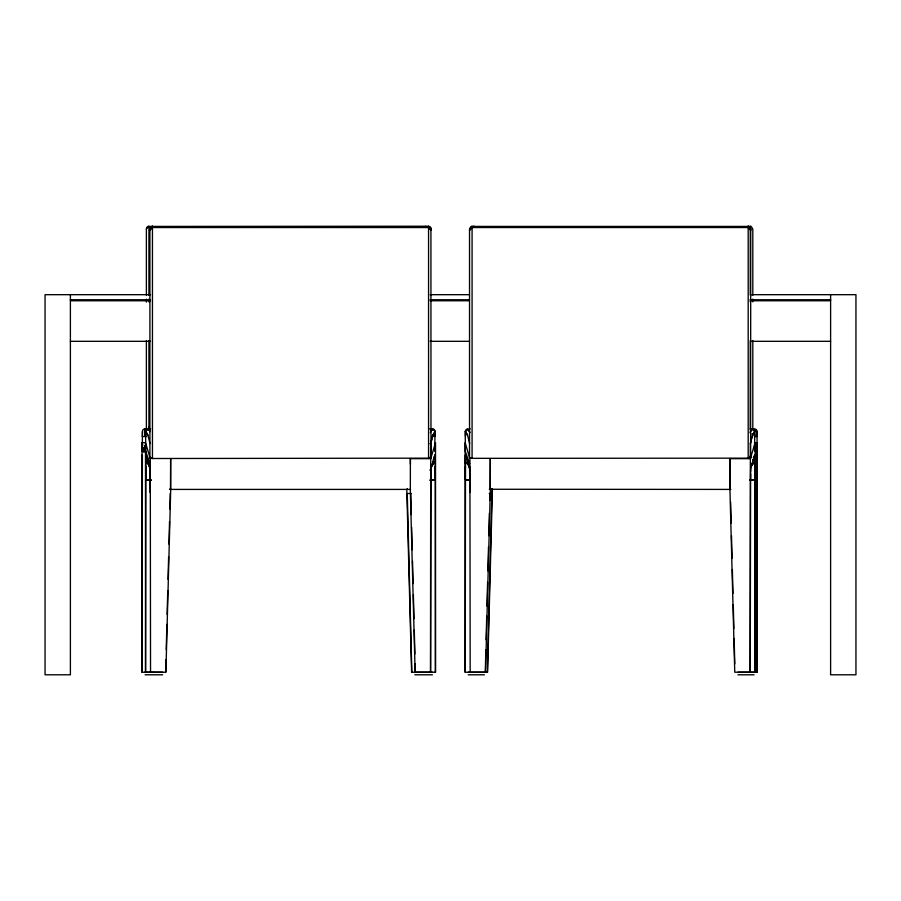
<?xml version="1.0" encoding="UTF-8"?>
<svg xmlns="http://www.w3.org/2000/svg" width="901" height="901" viewBox="0 0 901 901"><rect width="100%" height="100%" fill="white"/><g stroke="black" fill="none" stroke-linecap="round" stroke-linejoin="round"><path stroke-width="1.35" d="M144.689 442.673L141.975 442.673L141.941 672.214L149.656 672.214M142.099 672.214L142.403 455.118M143.101 451.851L144.915 446.006L143.146 451.311L142.381 451.378L142.381 436.535L144.915 436.535L144.915 435.735M145.478 672.214L145.5 442.673L150.287 458.665L150.535 672.214M145.624 672.214L145.861 454.892L145.759 461.56L150.152 466.887M430.487 672.214L430.723 458.665L435.521 442.673L435.543 672.214L415.124 672.214L410.338 490.572L410.372 458.665L430.723 458.665M435.262 466.504L435.386 672.214M465.254 672.214L465.49 454.892L465.389 464.004M750.105 672.214L750.353 458.665L755.151 442.673L755.173 672.214M754.892 466.504L755.015 672.214M756.964 466.504L757.088 672.214M144.915 436.535L144.948 430.441M430.633 672.214L430.982 473.802M750.251 672.214L750.612 473.802M142.223 479.647L142.234 466.504M144.926 434.654L144.993 428.91L150.625 428.91M151.131 480.21L145.725 479.659L145.759 466.504M142.381 434.597L142.381 436.535L142.448 431.466A2.545 2.545 0 0 1 144.993 428.899L144.96 429.878M145.658 434.597L145.658 451.378L150.016 463.542M170.649 458.564L170.48 489.412L170.21 488.545M430.971 478.769L431.027 469.241L430.993 471.403M465.288 434.597L465.288 451.378L469.646 463.542M490.279 458.564L490.11 489.412L489.84 488.545M750.589 478.769L750.646 469.241L750.623 471.403M142.392 433.967L142.459 431.444M145.669 433.967L145.725 431.466A2.545 2.545 0 0 1 148.282 428.899A2516.684 49.589 90 0 1 149.983 431.692L148.282 428.91L145.737 431.444L145.658 436.535L146.469 436.535M465.299 433.967L465.355 431.466A2.545 2.545 0 0 1 467.901 428.899A2516.684 49.589 90 0 1 469.612 431.692M487.34 672.214L491.991 489.266M148.237 429.878L148.248 429.462M165.649 672.214L165.975 659.555M166.223 649.7L166.876 624.37M167.136 614.516L167.744 590.594M168.036 579.343L168.611 556.818M168.938 544.159L169.523 521.645M169.839 508.975L170.244 493.5M485.279 672.214L485.853 649.7M486.101 639.845L486.72 615.924M486.979 606.08L487.587 582.159M487.88 570.896L488.488 546.975M488.781 535.712L489.367 513.198M489.682 500.539L489.874 493.5M485.515 672.214L490.313 490.572L490.279 458.665M492.385 490.572L487.587 672.214L470.018 672.214M467.878 429.428L470.052 432.615M142.257 456.83L142.335 454.892M467.878 429.462L465.366 431.444L465.468 436.535M146.379 295.19L146.379 229.057L147.989 226.421L428.561 226.219L430.926 228.009L430.982 458.159L152.449 458.508L150.422 458.339L150.422 457.618M149.904 457.776L152.449 457.956L149.904 457.776L149.904 229.034L150.658 227.052L152.449 226.219L152.449 458.508M469.534 457.776L472.079 457.956L469.534 457.776L469.534 229.034L471.144 226.421L751.197 226.421L752.808 229.057L752.808 295.201M750.375 457.359L750.364 443.585L751.637 438.032L754.655 431.444A2.545 2.545 0 0 0 752.121 428.899A2516.684 49.589 -90 0 0 750.409 431.5M750.364 443.585L752.515 435.16L754.655 431.444L752.121 428.91L749.97 432.615M430.025 470.378L433.099 461.74M752.729 461.74L750.668 468.655L754.779 454.892L754.925 479.659L749.519 480.21M431.038 468.655L435.16 454.892L435.296 479.659L429.89 480.21M756.423 445.342L757.223 442.673L754.407 442.628M407.015 489.412L407.275 488.545M748.19 458.508L748.19 226.219L749.992 227.052L750.736 229.057L750.601 458.159L470.04 458.339M430.441 456.841L431.106 456.334L430.599 458.339L431.106 457.776L428.561 457.956L431.061 457.809M749.981 456.21L750.736 456.334L750.06 456.841M756.187 453.811L757.065 451.378L757.054 435.284M146.379 229.057L147.133 227.052L148.924 226.219L148.924 295.415M430.34 432.615L432.491 428.91L435.037 431.444L435.104 434.597M433.73 457.426L435.093 455.118M753.36 457.426L754.711 455.118M433.066 460.186L435.228 456.83L435.16 454.892M752.684 460.186L754.858 456.83L754.779 454.892M751.378 465.828L754.88 461.56L751.366 465.738M149.904 229.057L152.449 226.219M152.449 227.536L149.904 230.363L150.658 228.358L152.449 227.536L428.561 227.536L431.106 230.363L430.881 229.181L428.561 227.536M469.534 229.057L472.079 226.219L472.079 458.508M472.079 227.536L469.534 230.363L470.277 228.358L472.079 227.536L748.19 227.536L750.499 229.181L750.736 230.363L748.258 227.536M750.229 456.908L750.736 456.334M750.736 457.776L748.19 457.956L750.736 457.776L750.229 458.339L750.229 457.618M145.725 479.659L150.85 480.053M465.378 479.625L468.464 479.839L465.355 479.659L465.389 466.504M756.344 451.851L755.939 451.424L757.031 451.367M755.939 451.424L754.531 446.006L755.939 451.424L757.065 451.378M473.216 226.421L474.151 226.219L474.151 226.872M142.403 451.367L143.146 451.311L144.915 446.006L143.496 451.424L146.176 451.424M429.991 443.664L430.746 443.585L432.885 435.16L435.037 431.444A2.545 2.545 0 0 0 432.491 428.899L429.676 428.91M430.171 480.053L435.273 479.625M749.79 480.053L754.903 479.625M143.473 451.818L146.176 451.818M150.49 294.683L45.05 294.683L45.05 674.793L70.391 674.793L70.391 294.683M430.126 294.683L469.466 294.683M750.51 294.683L855.95 294.683L855.95 674.793L830.609 674.793L830.609 294.683M70.391 299.751L150.49 299.751M430.126 299.751L469.466 299.751M750.51 299.751L830.609 299.751M70.391 300.765L150.49 300.765M430.126 300.765L469.466 300.765M750.51 300.765L830.609 300.765M70.391 341.31L150.49 341.31M430.126 341.31L469.466 341.31M750.51 341.31L830.609 341.31M750.218 428.91L754.441 428.91A2.545 2.545 0 0 1 756.975 431.444L757.054 434.597M434.935 436.535L434.755 451.333M754.52 436.535L757.065 436.535L756.975 431.444L755.286 429.754M750.353 458.665L730.001 458.665L729.968 490.572L734.754 672.214L757.245 672.214L757.223 442.673M169.76 489.412L410.541 489.412M489.277 489.266L730.835 489.412M411.329 493.5L407.252 493.5L411.847 672.214M489.22 493.5L491.935 493.5M150.388 672.214L165.897 672.214L170.683 490.572L170.649 458.665M414.392 672.214L411.599 672.214L406.813 490.572M469.286 672.214L465.096 672.214L465.13 442.673L469.917 458.665L470.164 672.214M145.061 672.27L153.193 672.27M153.497 672.27L162.653 672.27M414.832 672.27L432.424 672.27M468.238 672.27L484.411 672.27M737.93 672.27L754.103 672.27M145.061 674.793L162.653 674.793M414.832 674.793L432.424 674.793M468.238 674.793L484.411 674.793M737.93 674.793L754.103 674.793M468.452 479.895L465.355 479.659L469.41 480.064M754.554 451.345L754.734 435.284M430.351 456.21L431.061 456.3M425.97 226.421L425.035 226.658M756.964 479.647L756.851 454.892L756.953 461.56M748.19 226.219L749.992 227.052L750.736 229.057M151.143 480.019L150.05 479.287L150.073 492.554M465.389 461.56L470.04 467.214M467.506 435.149L465.366 431.444L467.518 435.16L469.658 443.585M147.888 435.149L145.737 431.444L147.888 435.16L150.028 443.585M431.106 229.057L430.363 227.052L428.561 226.219L428.561 458.508M491.912 488.545L492.171 489.412M465.558 455.118L469.601 468.655L467.54 461.74M141.975 442.673L142.775 445.342M754.475 429.462L754.497 431.095M730.621 501.947L731.162 523.053M731.488 535.712L732.074 558.226M732.355 569.488L732.975 593.41M733.268 604.672L733.876 628.594M734.135 638.437L734.788 663.767M410.777 493.5L411.318 514.606M411.644 527.276L412.23 549.79M412.512 561.041L413.097 583.555M413.379 594.818L413.998 618.739M414.291 630.002L414.899 653.923M415.158 663.767L415.372 672.214M148.924 427.063L149.003 429.856M432.536 429.878L432.503 428.932A2516.684 49.589 -90 0 0 430.779 431.5M469.646 471.403L469.624 469.241L469.68 478.769L469.669 473.802M150.028 471.403L149.994 469.241L150.05 478.769L150.039 473.802M754.734 434.597L754.666 431.466L754.745 436.535M730.001 458.564L730.17 489.412M410.372 458.564L410.405 464.173M752.2 433.584L752.2 434.654M435.115 435.284L435.115 436.535L435.037 431.444L432.007 438.032L430.746 443.585L430.746 457.359M432.57 434.654L432.57 436.535L432.57 435.735M469.68 479.287L469.703 492.554M752.808 299.053L752.808 301.824M752.808 340.555L752.808 429.968M750.263 226.207L750.263 295.1M750.263 299.177L750.263 301.936M750.263 340.612L750.263 429.946M148.924 299.177L148.924 301.936M148.924 340.612L148.924 429.946M146.379 299.143L146.379 302.06M146.379 340.533L146.379 429.721M469.286 429.079A2.545 2.545 0 0 1 470.221 428.899M435.262 461.56L430.869 466.887L435.262 461.56M147.922 461.74L145.928 455.118L149.983 468.655L147.922 461.74"/></g></svg>
